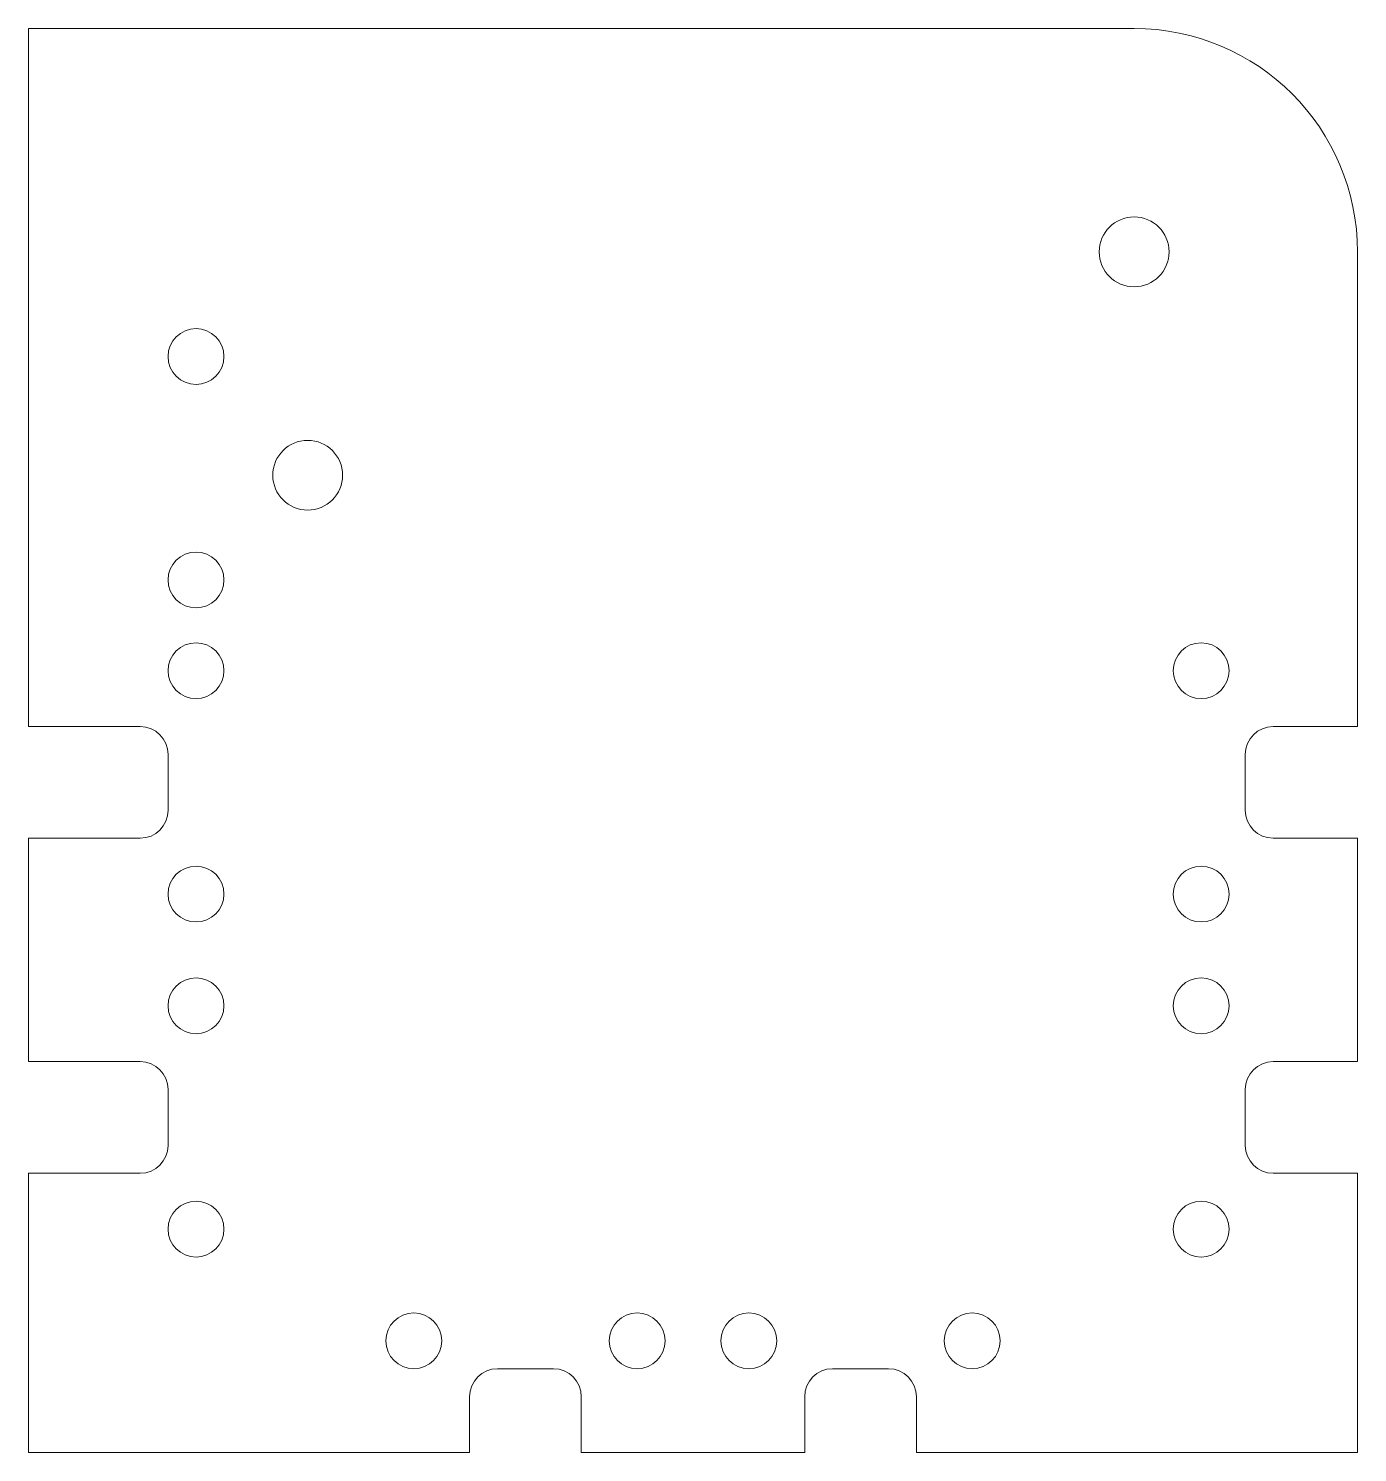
# Model space of a CAD drawing. Header units: millimetres. Extents: x -28.5 to 19.1, y -55.6 to -4.6.
import ezdxf

# ---------------------------------------------------------------- set-up
doc = ezdxf.new("R2010")
doc.units = ezdxf.units.MM

msp = doc.modelspace()

# ---------------------------------------------------------------- linework, layer by layer
at = {"color": 7, "linetype": 'Continuous', "lineweight": 15}
for p, q in [((11.058, -4.618), (-28.542, -4.618)), ((-28.542, -4.618), (-28.542, -29.618)), ((19.058, -29.618), (19.058, -12.618)), ((-28.542, -29.618), (-24.542, -29.618)), ((16.039, -29.618), (19.058, -29.618)), ((-23.542, -30.618), (-23.542, -32.618)), ((15.039, -32.618), (15.039, -30.618)), ((-24.542, -33.618), (-28.542, -33.618)), ((-28.542, -33.618), (-28.542, -41.618)), ((19.058, -33.618), (16.039, -33.618)), ((19.058, -41.618), (19.058, -33.618)), ((-28.542, -41.618), (-24.542, -41.618)), ((16.039, -41.618), (19.058, -41.618)), ((-23.542, -42.618), (-23.542, -44.618)), ((15.039, -44.618), (15.039, -42.618)), ((-24.542, -45.618), (-28.542, -45.618)), ((-28.542, -45.618), (-28.542, -55.618)), ((19.058, -45.618), (16.039, -45.618)), ((19.058, -55.618), (19.058, -45.618)), ((-11.742, -52.618), (-9.742, -52.618)), ((0.258, -52.618), (2.258, -52.618)), ((-12.742, -55.618), (-12.742, -53.618)), ((-8.742, -53.618), (-8.742, -55.618)), ((-0.742, -55.618), (-0.742, -53.618)), ((3.258, -53.618), (3.258, -55.618)), ((-28.542, -55.618), (-12.742, -55.618)), ((-8.742, -55.618), (-0.742, -55.618)), ((3.258, -55.618), (19.058, -55.618))]:
    msp.add_line(p, q, dxfattribs=at)
for centre, radius in [((11.058, -12.618), 1.25), ((-22.542, -16.368), 1), ((-18.542, -20.618), 1.25), ((-22.542, -24.368), 1), ((-22.542, -27.618), 1), ((13.458, -27.618), 1), ((-22.542, -35.618), 1), ((13.458, -35.618), 1), ((-22.542, -39.618), 1), ((13.458, -39.618), 1), ((-22.542, -47.618), 1), ((13.458, -47.618), 1), ((-14.742, -51.618), 1), ((-6.742, -51.618), 1), ((-2.742, -51.618), 1), ((5.258, -51.618), 1)]:
    msp.add_circle(centre, radius, dxfattribs=at)
for centre, radius, start, end in [((11.058, -12.618), 8, 0, 90), ((-24.542, -30.618), 1, 0, 90), ((16.039, -30.618), 1, 90, 180), ((-24.542, -32.618), 1, 270, 0), ((16.039, -32.618), 1, 180, 270), ((-24.542, -42.618), 1, 0, 90), ((16.039, -42.618), 1, 90, 180), ((-24.542, -44.618), 1, 270, 0), ((16.039, -44.618), 1, 180, 270), ((-11.742, -53.618), 1, 90, 180), ((-9.742, -53.618), 1, 0, 90), ((0.258, -53.618), 1, 90, 180), ((2.258, -53.618), 1, 0, 90)]:
    msp.add_arc(centre, radius, start, end, dxfattribs=at)

doc.saveas('drawing.dxf')
